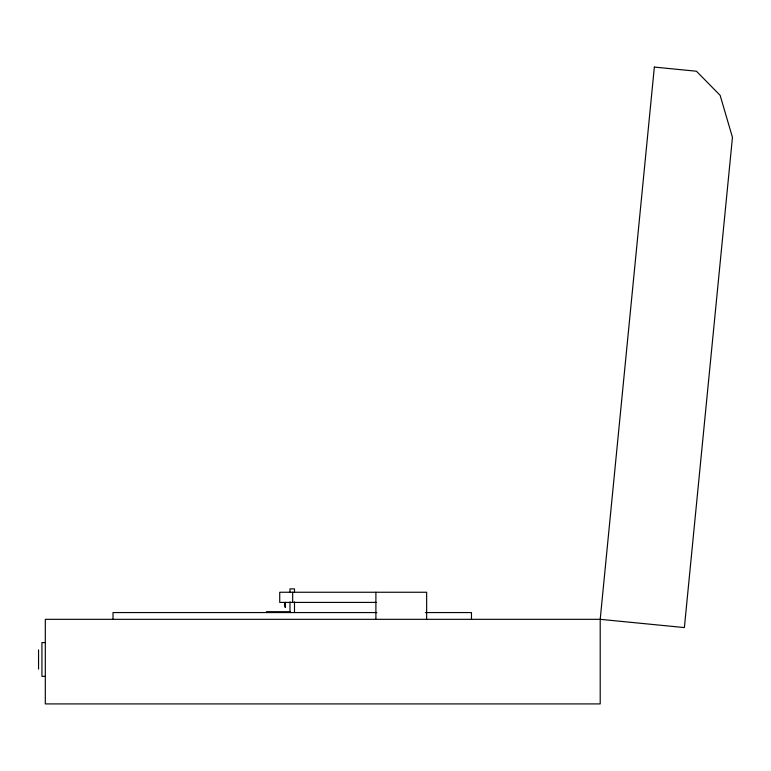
<?xml version="1.0" encoding="UTF-8"?>
<svg xmlns="http://www.w3.org/2000/svg" width="771" height="771" viewBox="0 0 771 771"><rect width="100%" height="100%" fill="white"/><g stroke="black" fill="none" stroke-linecap="round" stroke-linejoin="round"><path stroke-width="1.16" d="M376.142 602.411L279.728 602.411L279.728 592.253L426.652 592.253L426.652 619.325M266.323 611.711L290.281 611.711M376.903 612.56L113.009 612.56L113.009 619.325M425.39 612.56L471.466 612.56L471.466 619.325M45.316 642.58L41.933 642.58L41.933 676.389L45.316 676.389M375.901 592.253L375.901 619.325M294.493 592.427L294.493 588.871L289.983 588.871L289.983 592.427M294.493 601.9L294.493 612.56M292.672 592.253L292.672 602.411M289.983 601.9L289.983 612.56M285.347 602.411L285.347 607.297L285.019 602.411M285.183 602.411L285.183 607.297M38.55 649.895L38.55 669.083M654.348 67.087L600.204 619.325L600.204 703.913L45.316 703.913L45.316 619.325L600.204 619.325L684.378 627.575L732.45 137.334L720.143 95.353L696.435 71.221L654.348 67.087"/></g></svg>
